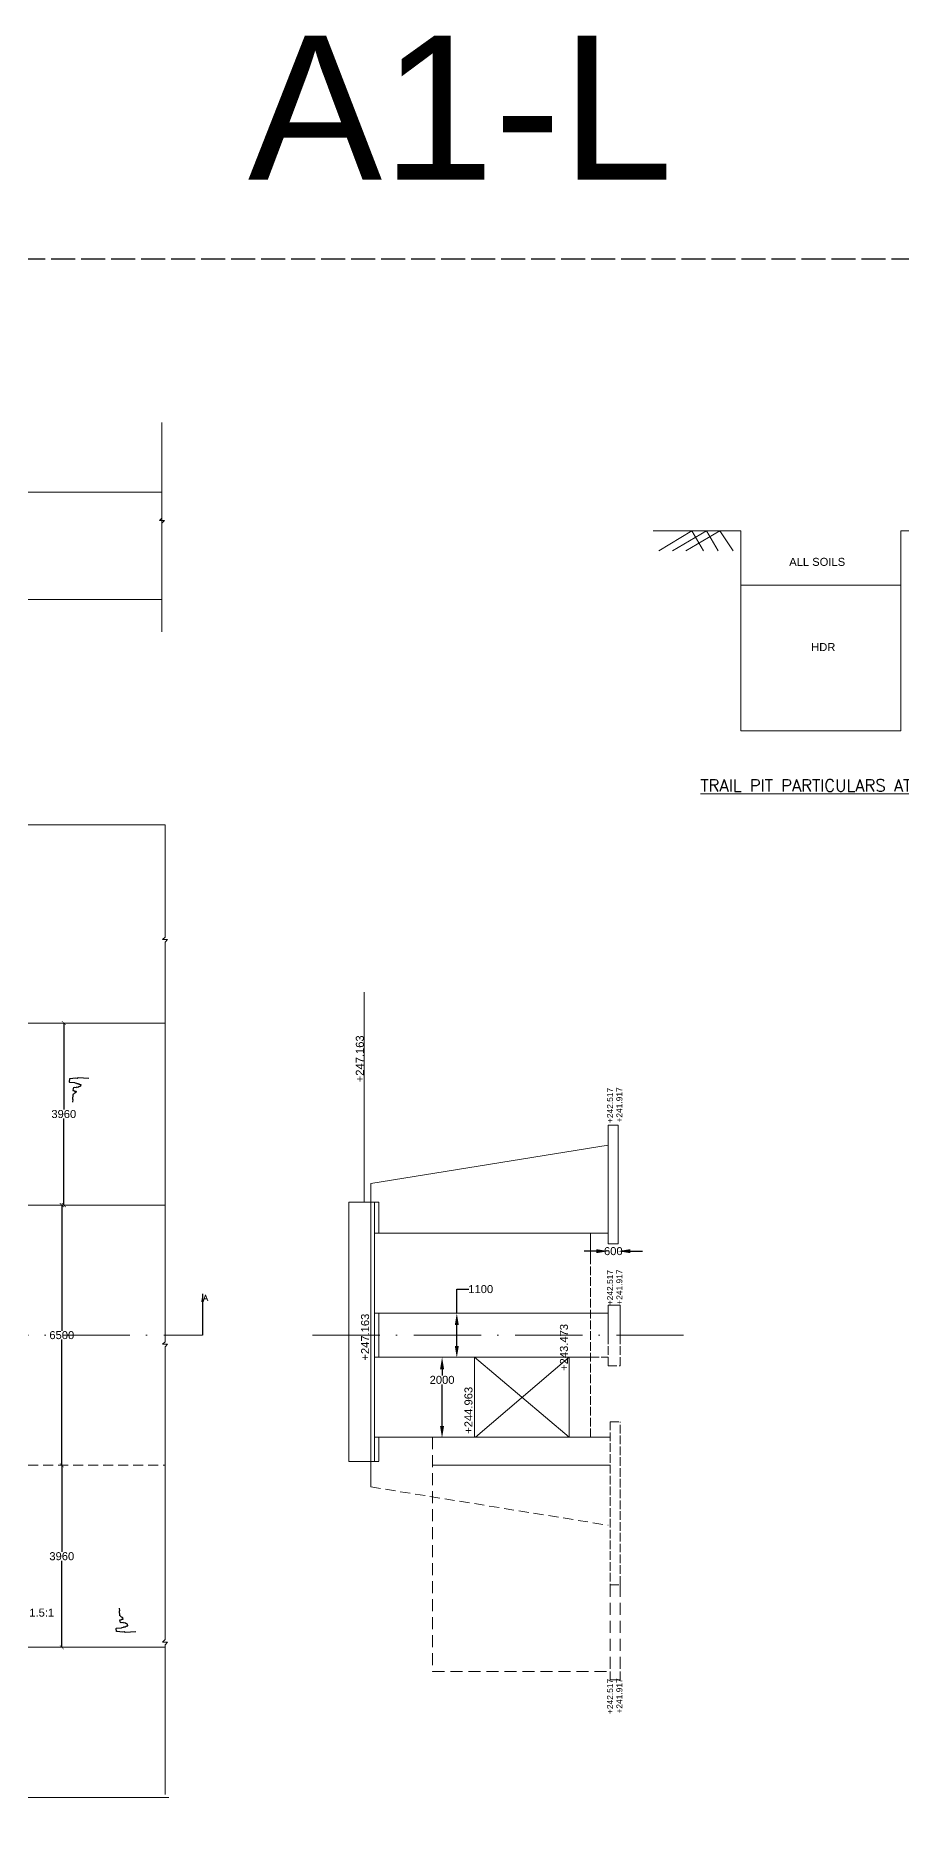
# Model space of a CAD drawing. Header units: feet. Extents: x 231797 to 1357550, y -93095 to 44152.
# Drawn here: x 243414.4 to 243630.7, y 17244.6 to 17690.8 of the extents above; entities that cross this region are included whole.
import ezdxf
from ezdxf.enums import TextEntityAlignment as Align

# ---------------------------------------------------------------- set-up
doc = ezdxf.new("R2010")
doc.units = ezdxf.units.FT
doc.header["$LTSCALE"] = 2
doc.header["$MEASUREMENT"] = 0
for name, pattern in [('ACAD_ISO02W100', [15, 12, -3]), ('ACAD_ISO10W100', [18, 12, -3, 0, -3]), ('DASHED', [0.75, 0.5, -0.25])]:
    doc.linetypes.add(name, pattern=pattern)
doc.layers.add('TEXT', color=6, linetype='Continuous')
doc.styles.add('ARIEL', font='arial.ttf')
doc.styles.add('ROMANT', font='romant')
doc.styles.get("Standard").update_dxf_attribs({"font": 'arial.ttf'})
doc.dimstyles.new('200SC', dxfattribs={"dimtxt": 2, "dimasz": 1, "dimexe": 0.18, "dimexo": 0.0625, "dimgap": 0.09, "dimtad": 0, "dimtih": 1, "dimtoh": 1, "dimdec": 0, "dimlfac": 200, "dimzin": 0, "dimdsep": 46, "dimtxsty": 'Standard', "dimblk": 'ARCHTICK', "dimcen": 0.09, "dimse1": 1, "dimse2": 1, "dimclrd": 256, "dimclre": 5, "dimclrt": 256, "dimadec": 0, "dimazin": 0, "dimtfac": 1, "dimtdec": 0, "dimtofl": 0, "dimtmove": 0, "dimatfit": 3, "dimfxl": 1, "dimtolj": 1, "dimtzin": 0, "dimarcsym": 0})
doc.dimstyles.new('Copy of 200', dxfattribs={"dimtxt": 2, "dimasz": 3, "dimexe": 0.18, "dimexo": 0.0625, "dimgap": 0.09, "dimtad": 0, "dimtih": 1, "dimtoh": 1, "dimdec": 0, "dimlfac": 200, "dimzin": 0, "dimdsep": 46, "dimtxsty": 'Standard', "dimcen": 0.09, "dimse1": 1, "dimse2": 1, "dimclrd": 5, "dimclre": 5, "dimclrt": 6, "dimadec": 0, "dimazin": 0, "dimtfac": 1, "dimtdec": 0, "dimtofl": 0, "dimtmove": 0, "dimatfit": 3, "dimfxl": 1, "dimtolj": 1, "dimtzin": 0, "dimarcsym": 0})
doc.dimstyles.new('Copy(2) of 100', dxfattribs={"dimtxt": 2, "dimasz": 2, "dimexe": 1.25, "dimexo": 0.625, "dimtad": 1, "dimdec": 0, "dimlfac": 100, "dimtxsty": 'Standard', "dimcen": 2, "dimse1": 1, "dimse2": 1, "dimclrd": 5, "dimclre": 5, "dimclrt": 6, "dimadec": 0, "dimazin": 0, "dimtfac": 1, "dimtdec": 0, "dimtmove": 1, "dimatfit": 3, "dimfxl": 1, "dimlwd": 30, "dimarcsym": 0})

# ---------------------------------------------------------------- blocks, each defined once
blk = doc.blocks.new('A$C717C14BF')
for p, q in [((0, 14.6), (6.6, 15)), ((5.8, 11.2), (5.6, 10.9)), ((6.1, 11.2), (5.8, 11.2)), ((6.3, 11.5), (6.1, 11.2)), ((7.4, 11.6), (6.3, 11.5)), ((6.6, 15), (7.2, 14.7)), ((7.2, 14.7), (8.3, 14.8)), ((7.6, 11.8), (7.4, 11.6)), ((8.4, 11.9), (7.6, 11.8)), ((8.3, 14.8), (11.5, 14.5)), ((8.9, 12.2), (8.4, 11.9)), ((11.9, 12.4), (8.9, 12.2)), ((11.5, 14.5), (12, 14.5)), ((12.1, 12.6), (11.9, 12.4)), ((12, 14.5), (12.1, 12.6)), ((5, 10.9), (5.1, 9.8)), ((5.6, 10.9), (5, 10.9)), ((5.1, 9.8), (5.6, 9.6)), ((5.6, 9.6), (6.2, 9.4)), ((6.2, 9.4), (6.7, 9.1)), ((6.7, 9.1), (7.5, 9.2)), ((7.5, 9.2), (7.8, 8.9)), ((7.8, 8.9), (9.1, 9)), ((7.9, 6.8), (8, 6)), ((8.7, 6.8), (7.9, 6.8)), ((8, 6), (8.3, 5.8)), ((8.3, 5.8), (8.5, 5.8)), ((8.5, 5.8), (8.8, 5.5)), ((9.3, 7.1), (8.7, 6.8)), ((8.8, 5.5), (9.1, 5.3)), ((9.1, 9), (9.4, 8.8)), ((9.1, 5.3), (9.7, 4.8)), ((9.8, 7.2), (9.3, 7.1)), ((9.4, 8.8), (9.7, 8.5)), ((9.7, 8.5), (9.8, 7.2)), ((9.7, 4.8), (9.9, 4.8)), ((9.9, 4.8), (10.1, 1.6)), ((9.9, 1.6), (10, 0)), ((10.1, 1.6), (9.9, 1.6))]:
    blk.add_line(p, q)
blk = doc.blocks.new('_ArchTick')
at = {"color": 0, "linetype": 'ByBlock', "const_width": 0.15}
blk.add_lwpolyline([(-0.5, -0.5), (0.5, 0.5)], dxfattribs=at)
blk = doc.blocks.new('*D157')
at = {"lineweight": -2, "ltscale": 0.25, "transparency": 16777216}
for p, q in [((243420.92, 17398.61), (243420.92, 17367.22)), ((243420.92, 17333.6), (243420.92, 17364.99))]:
    blk.add_line(p, q, dxfattribs=at)
at = {"layer": 'Defpoints', "color": 0, "ltscale": 0.25, "transparency": 16777216}
for p in [(243420.92, 17398.61), (243422.91, 17398.61), (243422.91, 17333.6)]:
    blk.add_point(p, dxfattribs=at)
at = {"lineweight": -2, "ltscale": 0.25, "transparency": 16777216}
for p, rotation in [((243420.92, 17398.61), 90), ((243420.92, 17333.6), 270)]:
    blk.add_blockref('_ArchTick', p, dxfattribs=dict(at, rotation=rotation))
at = {"lineweight": 13, "ltscale": 0.25, "transparency": 16777216, "insert": (243420.92, 17366.11), "char_height": 2, "attachment_point": 5}
blk.add_mtext('\\A1;6500', dxfattribs=at)
blk = doc.blocks.new('*D159')
at = {"lineweight": -2, "ltscale": 0.25, "transparency": 16777216}
for p, q in [((243420.92, 17333.61), (243420.92, 17311.97)), ((243420.92, 17288.11), (243420.92, 17309.75))]:
    blk.add_line(p, q, dxfattribs=at)
at = {"layer": 'Defpoints', "color": 0, "ltscale": 0.25, "transparency": 16777216}
for p in [(243416.89, 17333.61), (243416.89, 17288.11), (243420.92, 17288.11)]:
    blk.add_point(p, dxfattribs=at)
at = {"lineweight": -2, "ltscale": 0.25, "transparency": 16777216}
for p, rotation in [((243420.92, 17333.61), 90), ((243420.92, 17288.11), 270)]:
    blk.add_blockref('_ArchTick', p, dxfattribs=dict(at, rotation=rotation))
at = {"lineweight": 13, "ltscale": 0.25, "transparency": 16777216, "insert": (243420.92, 17310.86), "char_height": 2, "attachment_point": 5}
blk.add_mtext('\\A1;3960', dxfattribs=at)
blk = doc.blocks.new('*D160')
at = {"lineweight": -2, "ltscale": 0.25, "transparency": 16777216}
for p, q in [((243421.42, 17444.11), (243421.42, 17422.47)), ((243421.42, 17398.61), (243421.42, 17420.25))]:
    blk.add_line(p, q, dxfattribs=at)
at = {"layer": 'Defpoints', "color": 0, "ltscale": 0.25, "transparency": 16777216}
for p in [(243417.39, 17444.11), (243421.42, 17444.11), (243417.39, 17398.61)]:
    blk.add_point(p, dxfattribs=at)
at = {"lineweight": -2, "ltscale": 0.25, "transparency": 16777216}
for p, rotation in [((243421.42, 17444.11), 90), ((243421.42, 17398.61), 270)]:
    blk.add_blockref('_ArchTick', p, dxfattribs=dict(at, rotation=rotation))
at = {"lineweight": 13, "ltscale": 0.25, "transparency": 16777216, "insert": (243421.42, 17421.36), "char_height": 2, "attachment_point": 5}
blk.add_mtext('\\A1;3960', dxfattribs=at)
blk = doc.blocks.new('*D198')
at = {"lineweight": -2, "ltscale": 0.25, "transparency": 16777216}
for p, q in [((243554.48, 17387.1), (243551.48, 17387.1)), ((243562.98, 17387.1), (243565.98, 17387.1))]:
    blk.add_line(p, q, dxfattribs=at)
at = {"ltscale": 0.25, "transparency": 16777216}
for points in [[(243554.48, 17387.6), (243554.48, 17386.6), (243557.48, 17387.1)], [(243562.98, 17387.6), (243562.98, 17386.6), (243559.98, 17387.1)]]:
    blk.add_solid(points, dxfattribs=at)
at = {"layer": 'Defpoints', "color": 0, "ltscale": 0.25, "transparency": 16777216}
for p in [(243557.48, 17424.4), (243559.98, 17424.4), (243559.98, 17387.1)]:
    blk.add_point(p, dxfattribs=at)
at = {"lineweight": 13, "ltscale": 0.25, "transparency": 16777216, "insert": (243558.73, 17387.1), "char_height": 2, "attachment_point": 5}
blk.add_mtext('\\A1;600', dxfattribs=at)
blk = doc.blocks.new('*D199')
at = {"lineweight": -2, "ltscale": 0.25, "transparency": 16777216}
for p, q in [((243519.62, 17371.61), (243519.62, 17377.61)), ((243519.62, 17377.61), (243522.62, 17377.61)), ((243519.62, 17363.42), (243519.62, 17368.61))]:
    blk.add_line(p, q, dxfattribs=at)
at = {"ltscale": 0.25, "transparency": 16777216}
for points in [[(243519.12, 17368.61), (243520.12, 17368.61), (243519.62, 17371.61)], [(243519.12, 17363.42), (243520.12, 17363.42), (243519.62, 17360.42)]]:
    blk.add_solid(points, dxfattribs=at)
at = {"layer": 'Defpoints', "color": 0, "ltscale": 0.25, "transparency": 16777216}
for p in [(243552.99, 17371.61), (243519.62, 17360.42), (243552.48, 17360.42)]:
    blk.add_point(p, dxfattribs=at)
at = {"lineweight": 13, "ltscale": 0.25, "transparency": 16777216, "insert": (243525.6, 17377.61), "char_height": 2, "attachment_point": 5}
blk.add_mtext('\\A1;1100', dxfattribs=at)
blk = doc.blocks.new('*D200')
at = {"lineweight": -2, "ltscale": 0.25, "transparency": 16777216}
for p, q in [((243515.94, 17357.61), (243515.94, 17356.04)), ((243515.94, 17343.42), (243515.94, 17353.82))]:
    blk.add_line(p, q, dxfattribs=at)
at = {"ltscale": 0.25, "transparency": 16777216}
for points in [[(243515.44, 17357.61), (243516.44, 17357.61), (243515.94, 17360.61)], [(243515.44, 17343.42), (243516.44, 17343.42), (243515.94, 17340.42)]]:
    blk.add_solid(points, dxfattribs=at)
at = {"layer": 'Defpoints', "color": 0, "ltscale": 0.25, "transparency": 16777216}
for p in [(243527.65, 17360.61), (243515.94, 17340.42), (243527.93, 17340.42)]:
    blk.add_point(p, dxfattribs=at)
at = {"lineweight": 13, "ltscale": 0.25, "transparency": 16777216, "insert": (243515.94, 17354.93), "char_height": 2, "attachment_point": 5}
blk.add_mtext('\\A1;2000', dxfattribs=at)

msp = doc.modelspace()

# ---------------------------------------------------------------- linework, layer by layer
at = {"color": 7, "lineweight": 13}
for p, q in [((243445.9568, 17566.9698), (243445.9568, 17594.1876)), ((243445.9568, 17570.3104), (243445.9568, 17580.1326)), ((243445.9568, 17570.3104), (243445.3318, 17569.6854)), ((243445.9568, 17569.6854), (243445.3318, 17569.6854)), ((243445.9568, 17569.6854), (243446.5818, 17569.6854)), ((243445.9568, 17569.0604), (243446.5818, 17569.6854)), ((243445.9568, 17541.8425), (243445.9568, 17569.0604)), ((243578.3565, 17567.1197), (243570.0848, 17562.0872)), ((243581.9851, 17567.1197), (243573.5307, 17562.0872)), ((243585.3149, 17567.1197), (243576.8536, 17562.0872)), ((243578.3565, 17567.1197), (243581.2898, 17562.0872)), ((243581.9851, 17567.1197), (243584.9199, 17562.0872)), ((243585.3149, 17567.1197), (243588.6445, 17562.0872)), ((243446.7201, 17465.585), (243446.0951, 17464.96)), ((243446.7201, 17464.96), (243446.0951, 17464.96)), ((243446.7201, 17464.96), (243447.3451, 17464.96)), ((243446.7201, 17464.335), (243447.3451, 17464.96)), ((243498.1023, 17404.0262), (243557.4773, 17413.6104)), ((243492.6723, 17334.5101), (243492.6723, 17399.3422)), ((243499.0523, 17399.3422), (243499.0523, 17343.8674)), ((243500.1773, 17399.3422), (243500.1773, 17391.6104)), ((243552.9923, 17384.4581), (243552.9923, 17391.6104)), ((243446.7201, 17364.4482), (243446.0951, 17363.8232)), ((243446.7201, 17364.4482), (243446.0951, 17363.8232)), ((243446.7201, 17363.8232), (243446.0951, 17363.8232)), ((243446.7201, 17363.8232), (243446.0951, 17363.8232)), ((243446.7201, 17363.8232), (243447.3451, 17363.8232)), ((243446.7201, 17363.1982), (243447.3451, 17363.8232)), ((243446.7201, 17363.8232), (243447.3451, 17363.8232)), ((243446.7201, 17363.1982), (243447.3451, 17363.8232)), ((243500.1773, 17334.6104), (243500.1773, 17340.6104)), ((243500.1773, 17334.5101), (243492.6723, 17334.5101)), ((243446.7201, 17290.0164), (243446.0951, 17289.3914)), ((243446.7201, 17290.0164), (243446.0951, 17289.3914)), ((243446.7201, 17289.3914), (243446.0951, 17289.3914)), ((243446.7201, 17289.3914), (243446.0951, 17289.3914)), ((243446.7201, 17289.3914), (243447.3451, 17289.3914)), ((243446.7201, 17288.7664), (243447.3451, 17289.3914)), ((243446.7201, 17289.3914), (243447.3451, 17289.3914)), ((243446.7201, 17288.7664), (243447.3451, 17289.3914))]:
    msp.add_line(p, q, dxfattribs=at)
at = {"color": 7, "lineweight": 13, "ltscale": 0.25}
for p, q in [((243344.9853, 17576.7599), (243445.9568, 17576.7599)), ((243590.5681, 17553.5439), (243630.5681, 17553.5439)), ((243339.9853, 17549.9822), (243445.9568, 17549.9822)), ((243078.6617, 17493.6177), (243446.7201, 17493.6177)), ((243446.7201, 17493.6177), (243446.7201, 17465.585)), ((243446.7201, 17464.335), (243446.7201, 17364.4482)), ((243496.5148, 17399.3422), (243496.5148, 17451.78)), ((243446.7201, 17444.1104), (243344.9853, 17444.1104)), ((243557.4773, 17418.6104), (243559.9773, 17418.6104)), ((243557.4773, 17413.6104), (243557.4773, 17418.6104)), ((243557.4773, 17390.1591), (243557.4773, 17418.6104)), ((243559.9773, 17418.6104), (243559.9773, 17388.9138)), ((243559.9773, 17418.6104), (243559.9773, 17418.6104)), ((243498.1023, 17404.0262), (243498.1023, 17399.3422)), ((243344.9853, 17398.6104), (243446.7201, 17398.6104)), ((243499.0523, 17399.3422), (243492.6723, 17399.3422)), ((243498.1023, 17399.3422), (243498.1023, 17328.1946)), ((243499.0523, 17399.3422), (243498.1023, 17399.3422)), ((243499.0523, 17399.3422), (243500.1773, 17399.3422)), ((243499.0523, 17391.6104), (243557.4773, 17391.6104)), ((243557.4773, 17390.1591), (243557.4773, 17388.9138)), ((243557.4773, 17388.9138), (243559.9773, 17388.9138)), ((243499.0523, 17371.6104), (243552.9923, 17371.6104)), ((243500.1773, 17371.6104), (243500.1773, 17366.1104)), ((243552.9923, 17371.6104), (243557.4773, 17371.6104)), ((243557.4773, 17363.9835), (243557.4773, 17373.6104)), ((243557.4773, 17373.6104), (243560.4773, 17373.6104)), ((243560.4773, 17363.9835), (243560.4773, 17373.6104)), ((243500.1773, 17366.1104), (243500.1773, 17360.6104)), ((243446.7201, 17363.1982), (243446.7201, 17290.0164)), ((243499.0523, 17360.6104), (243552.9923, 17360.6104)), ((243524.0473, 17360.6104), (243547.6973, 17340.6104)), ((243524.0473, 17360.6104), (243524.0473, 17340.6104)), ((243547.6973, 17360.6104), (243524.3198, 17340.6104)), ((243547.6973, 17360.6104), (243547.6973, 17340.6104)), ((243499.0523, 17348.0055), (243499.0523, 17334.5101)), ((243499.0523, 17340.6104), (243557.9773, 17340.6104)), ((243513.544, 17333.6104), (243557.9773, 17333.6104)), ((243446.7201, 17288.7664), (243446.7201, 17251.3463)), ((243078.6617, 17250.5963), (243447.6464, 17250.5963))]:
    msp.add_line(p, q, dxfattribs=at)
at = {"color": 7, "linetype": 'ACAD_ISO02W100', "lineweight": 13, "ltscale": 0.09}
for p, q in [((243552.9923, 17340.6104), (243552.9923, 17391.8755)), ((243557.4773, 17358.4835), (243557.4773, 17368.1104)), ((243560.4773, 17358.4835), (243560.4773, 17368.1104)), ((243552.9923, 17360.6104), (243557.4773, 17360.6104)), ((243557.4773, 17358.4835), (243560.4773, 17358.4835)), ((243557.9773, 17344.4901), (243560.4773, 17344.4901)), ((243557.9773, 17344.4901), (243557.9773, 17303.745)), ((243560.4773, 17303.745), (243560.4773, 17344.4901)), ((243557.9773, 17303.745), (243560.4773, 17303.745))]:
    msp.add_line(p, q, dxfattribs=at)
at = {"color": 7, "linetype": 'ACAD_ISO10W100', "lineweight": 13, "ltscale": 0.7}
for p, q in [((243066.892, 17366.1104), (243456.096, 17366.1104)), ((243483.5899, 17366.1104), (243579.8497, 17366.1104))]:
    msp.add_line(p, q, dxfattribs=at)
at = {"color": 7, "linetype": 'DASHED', "lineweight": 13, "ltscale": 3}
for p, q in [((243513.544, 17340.6104), (243513.544, 17282.101)), ((243557.9773, 17303.745), (243557.9773, 17282.101)), ((243560.4773, 17303.745), (243560.4773, 17282.101)), ((243513.544, 17282.101), (243557.9773, 17282.101)), ((243557.9773, 17282.101), (243557.9773, 17279.95)), ((243560.4773, 17279.95), (243560.4773, 17282.101)), ((243557.9773, 17279.95), (243560.4773, 17279.95))]:
    msp.add_line(p, q, dxfattribs=at)
at = {"color": 7, "linetype": 'DASHED', "lineweight": 13, "ltscale": 2.5}
for p, q in [((243345.0266, 17333.6104), (243446.7201, 17333.6104)), ((243498.1023, 17328.1946), (243557.4773, 17318.6104)), ((243446.7201, 17288.101), (243344.9853, 17288.101)), ((243344.9853, 17288.101), (243446.7201, 17288.101))]:
    msp.add_line(p, q, dxfattribs=at)
at = {"linetype": 'ACAD_ISO02W100', "ltscale": 0.25}
msp.add_lwpolyline([(243013.2302, 17635.0433), (244038.8497, 17635.0433), (244038.8497, 16905.0498), (243013.2302, 16905.0498)], close=True, dxfattribs=at)
at = {"color": 7, "lineweight": 13, "ltscale": 0.25}
msp.add_lwpolyline([(243568.7142, 17567.1197), (243590.5681, 17567.1197), (243590.5681, 17517.1197), (243630.5681, 17517.1197), (243630.5681, 17567.1197), (243654.5299, 17567.1197)], dxfattribs=at)

# ---------------------------------------------------------------- block references
at = {"color": 7, "lineweight": 13, "xscale": -0.403450272831833, "yscale": 0.4034502728100051, "zscale": 0.4034502728138903}
msp.add_blockref('A$C717C14BF', (243427.6627, 17424.3534), dxfattribs=at)
at = {"color": 7, "lineweight": 13, "xscale": 0.403450272831833, "yscale": 0.403450272831833, "zscale": 0.403450272831833, "rotation": 180}
msp.add_blockref('A$C717C14BF', (243439.4061, 17297.8674), dxfattribs=at)

# ---------------------------------------------------------------- texts
at = {"color": 7, "lineweight": 13, "style": 'ROMANT'}
for s, height, p in [('%%UTRAIL PIT PARTICULARS AT KM.16.600', 3, (243580.4762, 17501.9892)), ('A', 1.5, (243456.2886, 17374.6649))]:
    msp.add_text(s, height=height, dxfattribs=at).set_placement(p)
at = {"color": 7, "lineweight": 13, "char_height": 2, "attachment_point": 5}
for s, insert in [('ALL SOILS', (243609.67, 17559.3379)), ('HDR', (243611.1883, 17538.061)), ('SLOPE 1.5:1', (243410.8662, 17296.7599))]:
    msp.add_mtext(s, dxfattribs=dict(at, insert=insert))
at = {"color": 7, "lineweight": 13, "attachment_point": 5, "rotation": 90}
for s, insert, char_height in [('+247.163', (243495.3984, 17435.1634), 2), ('+242.517', (243557.912, 17423.5183), 1.5), ('+241.917', (243560.2562, 17423.6391), 1.5), ('+242.517', (243557.912, 17377.998), 1.5), ('+241.917', (243560.2562, 17378.1189), 1.5), ('+247.163', (243496.7188, 17365.6094), 2), ('+243.473', (243546.4052, 17363.0406), 2), ('+244.963', (243522.5474, 17347.3299), 2), ('+242.517', (243557.912, 17275.8326), 1.5), ('+241.917', (243560.2562, 17275.9535), 1.5)]:
    msp.add_mtext(s, dxfattribs=dict(at, insert=insert, char_height=char_height))
at = {"layer": 'TEXT', "color": 7, "lineweight": 13, "style": 'ARIEL'}
msp.add_text('A1-L', height=36, dxfattribs=at).set_placement((243520.5407, 17654.8302), align=Align.CENTER)

# ---------------------------------------------------------------- dimensions: what is measured, and where the dimension line sits
at = {"color": 7, "lineweight": 13, "ltscale": 0.25}
for base, p1, p2, angle, text, picture, middle in [((243421.4155, 17444.1104), (243417.3866, 17398.6104), (243417.3866, 17444.1104), 270, '3960', '*D160', (243421.4155, 17421.3604)), ((243420.9155, 17398.6104), (243422.911, 17333.601), (243422.911, 17398.6104), 90, '6500', '*D157', (243420.9155, 17366.1057)), ((243420.9155, 17288.1104), (243416.8866, 17333.6104), (243416.8866, 17288.1104), 90, '3960', '*D159', (243420.9155, 17310.8604))]:
    dim = msp.add_linear_dim(base=base, p1=p1, p2=p2, angle=angle, text=text, dimstyle='200SC', dxfattribs=at)
    dim.commit()
    dim.dimension.update_dxf_attribs({"geometry": picture, "text_midpoint": middle})
dim = msp.add_linear_dim(base=(243559.9773, 17387.1023), p1=(243557.4773, 17424.3977), p2=(243559.9773, 17424.3977), text='600', dimstyle='Copy of 200', override={"dimclrd": 256, "dimclrt": 256}, dxfattribs=at)
dim.commit()
dim.dimension.update_dxf_attribs({"geometry": '*D198', "text_midpoint": (243558.7273, 17387.1023), "dimtype": 160})
for base, p1, p2, text, picture, middle in [((243519.6196, 17360.4246), (243552.9923, 17371.6104), (243552.4842, 17360.4246), '1100', '*D199', (243525.5984, 17377.6104)), ((243515.9357, 17340.4241), (243527.6543, 17360.6104), (243527.9268, 17340.4241), '2000', '*D200', (243515.9357, 17354.9302))]:
    dim = msp.add_linear_dim(base=base, p1=p1, p2=p2, angle=90, text=text, dimstyle='Copy of 200', override={"dimclrd": 256, "dimclrt": 256}, dxfattribs=at)
    dim.commit()
    dim.dimension.update_dxf_attribs({"geometry": picture, "text_midpoint": middle, "dimtype": 160})

# ---------------------------------------------------------------- leaders
msp.add_leader([(243456.096, 17376.4098), (243456.096, 17366.1104)], dimstyle='Copy(2) of 100', override={"dimgap": 0.625, "dimtad": 0, "dimclrd": 256}, dxfattribs=at)

doc.saveas('drawing.dxf')
